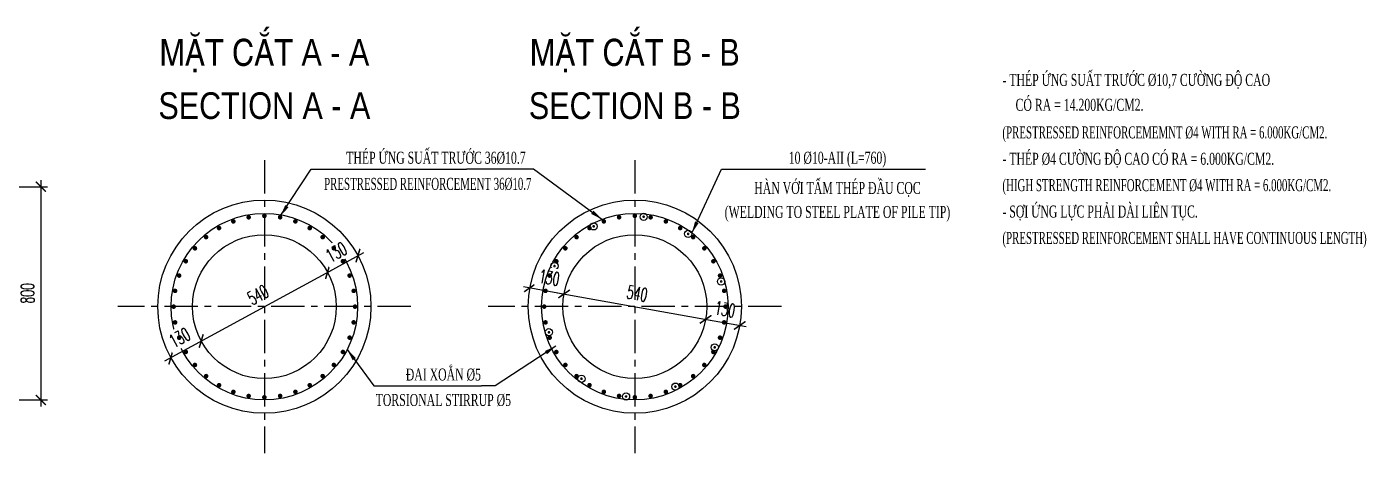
# Model space of a CAD drawing. Extents: x -687 to 808890, y -259 to 107959.
# Drawn here: x 771276 to 776303, y 101343 to 102943 of the extents above; entities that cross this region are included whole.
import ezdxf
from ezdxf.enums import TextEntityAlignment as Align

# ---------------------------------------------------------------- set-up
doc = ezdxf.new("R2010")
doc.units = 0
doc.header["$MEASUREMENT"] = 0
doc.header["$PDMODE"] = 3
doc.linetypes.add('CENTER', pattern=[2, 1.25, -0.25, 0.25, -0.25])
doc.layers.get('0').update_dxf_attribs({"color": 3, "linetype": 'CONTINUOUS'})
doc.layers.get('DEFPOINTS').update_dxf_attribs({"linetype": 'CONTINUOUS'})
for name, color, linetype in [('Hatch', 5, 'CONTINUOUS'), ('Kich thuoc', 4, 'CONTINUOUS'), ('Net vang', 2, 'CONTINUOUS'), ('Text', 3, 'CONTINUOUS'), ('Thep chu', 1, 'CONTINUOUS'), ('Thep dai', 6, 'CONTINUOUS'), ('Tim', 8, 'CENTER')]:
    doc.layers.add(name, color=color, linetype=linetype)
doc.styles.add('Kichthuoc', font='romans.shx', dxfattribs={"width": 0.6})
doc.styles.get("Standard").update_dxf_attribs({"font": 'vntimeh.shx', "width": 0.65})
doc.styles.add('Ten', font='VHARIALN.TTF')
doc.dimstyles.new('Dim 250', dxfattribs={"dimscale": 250, "dimtxt": 0.2, "dimasz": 0.15, "dimexe": 0.1, "dimexo": 0.1, "dimgap": 0.1, "dimtad": 1, "dimdec": 0, "dimlfac": -1, "dimzin": 0, "dimdsep": 46, "dimtxsty": 'Kichthuoc', "dimblk": 'ARCHTICK', "dimcen": 0.1, "dimdle": 0.1, "dimclrd": 4, "dimclre": 4, "dimclrt": 3, "dimadec": 0, "dimazin": 0, "dimtfac": 1, "dimtdec": 0, "dimtix": 1, "dimtmove": 2, "dimatfit": 3, "dimfxl": 1, "dimtfill": 1, "dimtolj": 1, "dimtzin": 0, "dimarcsym": 0})
doc.dimstyles.new('Le 250', dxfattribs={"dimscale": 250, "dimtxt": 0.22, "dimasz": 0.18, "dimexe": 0.1, "dimexo": 0.2, "dimgap": 0.1, "dimtad": 1, "dimdec": 0, "dimzin": 0, "dimdsep": 46, "dimtxsty": 'Kichthuoc', "dimblk": 'ARCHTICK', "dimcen": 0, "dimdle": 0.1, "dimclrd": 2, "dimclre": 2, "dimclrt": 256, "dimadec": 0, "dimazin": 0, "dimtfac": 1, "dimtdec": 0, "dimtix": 1, "dimtmove": 2, "dimatfit": 3, "dimfxl": 1, "dimtolj": 1, "dimtzin": 0, "dimarcsym": 0})

# ---------------------------------------------------------------- blocks, each defined once
blk = doc.blocks.new('_ArchTick')
at = {"color": 0, "linetype": 'ByBlock', "const_width": 0.15}
blk.add_lwpolyline([(-0.5, -0.5), (0.5, 0.5)], dxfattribs=at)
blk = doc.blocks.new('*D26')
at = {"layer": 'DEFPOINTS', "color": 0}
for p in [(771116, 102342.6), (771116, 101542.6), (771328.2, 101542.6)]:
    blk.add_point(p, dxfattribs=at)
at = {"layer": 'Kich thuoc', "color": 4, "lineweight": -2}
for p, q in [((771328.2, 102367.6), (771328.2, 101517.6)), ((771141, 102342.6), (771353.2, 102342.6)), ((771141, 101542.6), (771353.2, 101542.6))]:
    blk.add_line(p, q, dxfattribs=at)
at = {"layer": 'Kich thuoc', "color": 4, "lineweight": -2, "xscale": 37.5, "yscale": 37.5, "zscale": 37.5}
for p, rotation in [((771328.2, 102342.6), 90), ((771328.2, 101542.6), 270)]:
    blk.add_blockref('_ArchTick', p, dxfattribs=dict(at, rotation=rotation))
at = {"layer": 'Kich thuoc', "color": 3, "insert": (771278.2, 101942.6), "char_height": 50, "attachment_point": 5, "rotation": 90, "style": 'Kichthuoc', "bg_fill": 3, "box_fill_scale": 1.25, "bg_fill_color": 256, "bg_fill_true_color": 13158600, "bg_fill_transparency": 11732736}
blk.add_mtext('\\A1;800', dxfattribs=at)
blk = doc.blocks.new('*D34')
at = {"layer": 'Kich thuoc', "color": 4, "lineweight": -2}
blk.add_line((773799.2, 101849.2), (773976.4, 101817.4), dxfattribs=at)
at = {"layer": 'Kich thuoc', "color": 4, "lineweight": -2, "xscale": 37.5, "yscale": 37.5, "zscale": 37.5}
for p, rotation in [((773823.9, 101844.8), 169.8069667111609), ((773951.8, 101821.8), 349.8069667111608)]:
    blk.add_blockref('_ArchTick', p, dxfattribs=dict(at, rotation=rotation))
at = {"layer": 'Kich thuoc', "color": 3, "insert": (773896.7, 101882.5), "char_height": 50, "attachment_point": 5, "rotation": 349.807, "style": 'Kichthuoc', "bg_fill": 3, "box_fill_scale": 1.25, "bg_fill_color": 256, "bg_fill_true_color": 13158600, "bg_fill_transparency": 578220}
blk.add_mtext('\\A1;130', dxfattribs=at)
at = {"layer": 'DEFPOINTS', "color": 0}
for p in [(773823.9, 101844.8), (773951.8, 101821.8), (773951.8, 101821.8)]:
    blk.add_point(p, dxfattribs=at)
blk = doc.blocks.new('*D35')
at = {"layer": 'DEFPOINTS', "color": 0}
for p in [(773292.4, 101940.3), (773823.9, 101844.8), (773823.9, 101844.8)]:
    blk.add_point(p, dxfattribs=at)
at = {"layer": 'Kich thuoc', "color": 4, "lineweight": -2}
blk.add_line((773267.8, 101944.8), (773848.5, 101840.4), dxfattribs=at)
at = {"layer": 'Kich thuoc', "color": 4, "lineweight": -2, "xscale": 37.5, "yscale": 37.5, "zscale": 37.5}
for p, rotation in [((773292.4, 101940.3), 169.8069667109831), ((773823.9, 101844.8), 349.8069667109831)]:
    blk.add_blockref('_ArchTick', p, dxfattribs=dict(at, rotation=rotation))
at = {"layer": 'Kich thuoc', "color": 3, "insert": (773567, 101941.8), "char_height": 50, "attachment_point": 5, "rotation": 349.807, "style": 'Kichthuoc', "bg_fill": 3, "box_fill_scale": 1.25, "bg_fill_color": 256, "bg_fill_true_color": 13158600, "bg_fill_transparency": 11732736}
blk.add_mtext('\\A1;540', dxfattribs=at)
blk = doc.blocks.new('*D36')
at = {"layer": 'Kich thuoc', "color": 4, "lineweight": -2}
blk.add_line((773139.8, 101967.8), (773317, 101935.9), dxfattribs=at)
at = {"layer": 'Kich thuoc', "color": 4, "lineweight": -2, "xscale": 37.5, "yscale": 37.5, "zscale": 37.5}
for p, rotation in [((773164.4, 101963.4), 169.8069667108236), ((773292.4, 101940.3), 349.8069667108236)]:
    blk.add_blockref('_ArchTick', p, dxfattribs=dict(at, rotation=rotation))
at = {"layer": 'Kich thuoc', "color": 3, "insert": (773237.2, 102001.1), "char_height": 50, "attachment_point": 5, "rotation": 349.807, "style": 'Kichthuoc', "bg_fill": 3, "box_fill_scale": 1.25, "bg_fill_color": 256, "bg_fill_true_color": 13158600, "bg_fill_transparency": 6398232}
blk.add_mtext('\\A1;130', dxfattribs=at)
at = {"layer": 'DEFPOINTS', "color": 0}
for p in [(773164.4, 101963.4), (773292.4, 101940.3), (773292.4, 101940.3)]:
    blk.add_point(p, dxfattribs=at)
blk = doc.blocks.new('*D42')
at = {"layer": 'Kich thuoc', "color": 4, "lineweight": -2}
blk.add_line((771794.3, 101689.2), (771952.4, 101775.3), dxfattribs=at)
at = {"layer": 'Kich thuoc', "color": 4, "lineweight": -2, "xscale": 37.5, "yscale": 37.5, "zscale": 37.5}
for p, rotation in [((771930.4, 101763.4), 28.58698925842273), ((771816.3, 101701.2), 208.5869892584228)]:
    blk.add_blockref('_ArchTick', p, dxfattribs=dict(at, rotation=rotation))
at = {"layer": 'Kich thuoc', "color": 3, "insert": (771849.4, 101776.2), "char_height": 50, "attachment_point": 5, "rotation": 28.587, "style": 'Kichthuoc', "bg_fill": 3, "box_fill_scale": 1.25, "bg_fill_color": 256, "bg_fill_true_color": 13158600, "bg_fill_transparency": 560492}
blk.add_mtext('\\A1;130', dxfattribs=at)
at = {"layer": 'DEFPOINTS', "color": 0}
for p in [(771930.4, 101763.4), (771930.4, 101763.4), (771816.3, 101701.2)]:
    blk.add_point(p, dxfattribs=at)
blk = doc.blocks.new('*D43')
at = {"layer": 'DEFPOINTS', "color": 0}
for p in [(772404.6, 102021.8), (772404.6, 102021.8), (771930.4, 101763.4)]:
    blk.add_point(p, dxfattribs=at)
at = {"layer": 'Kich thuoc', "color": 4, "lineweight": -2}
blk.add_line((771908.5, 101751.4), (772426.5, 102033.7), dxfattribs=at)
at = {"layer": 'Kich thuoc', "color": 4, "lineweight": -2, "xscale": 37.5, "yscale": 37.5, "zscale": 37.5}
for p, rotation in [((772404.6, 102021.8), 28.58698925857876), ((771930.4, 101763.4), 208.5869892585788)]:
    blk.add_blockref('_ArchTick', p, dxfattribs=dict(at, rotation=rotation))
at = {"layer": 'Kich thuoc', "color": 3, "insert": (772143.6, 101936.5), "char_height": 50, "attachment_point": 5, "rotation": 28.587, "style": 'Kichthuoc', "bg_fill": 3, "box_fill_scale": 1.25, "bg_fill_color": 256, "bg_fill_true_color": 13158600, "bg_fill_transparency": 6398748}
blk.add_mtext('\\A1;540', dxfattribs=at)
blk = doc.blocks.new('*D44')
at = {"layer": 'Kich thuoc', "color": 4, "lineweight": -2}
blk.add_line((772382.6, 102009.8), (772540.7, 102095.9), dxfattribs=at)
at = {"layer": 'Kich thuoc', "color": 4, "lineweight": -2, "xscale": 37.5, "yscale": 37.5, "zscale": 37.5}
for p, rotation in [((772518.7, 102084), 28.58698925876108), ((772404.6, 102021.8), 208.5869892587611)]:
    blk.add_blockref('_ArchTick', p, dxfattribs=dict(at, rotation=rotation))
at = {"layer": 'Kich thuoc', "color": 3, "insert": (772437.7, 102096.8), "char_height": 50, "attachment_point": 5, "rotation": 28.587, "style": 'Kichthuoc', "bg_fill": 3, "box_fill_scale": 1.25, "bg_fill_color": 256, "bg_fill_true_color": 13158600, "bg_fill_transparency": 11732736}
blk.add_mtext('\\A1;130', dxfattribs=at)
at = {"layer": 'DEFPOINTS', "color": 0}
for p in [(772518.7, 102084), (772518.7, 102084), (772404.6, 102021.8)]:
    blk.add_point(p, dxfattribs=at)

msp = doc.modelspace()

# ---------------------------------------------------------------- linework, layer by layer
for centre, radius in [((773558.1, 101892.6), 400), ((772167.5, 101892.6), 270)]:
    msp.add_circle(centre, radius)
at = {"layer": 'Hatch'}
for centre in [(773591.2, 102229.7), (773403.5, 102193.8), (773758.3, 102165.4), (773256.4, 102044.8), (773882.2, 101987), (773235.5, 101796.4), (773858, 101739.8), (773357.8, 101622), (773525.1, 101555.4), (773710.4, 101592.4)]:
    msp.add_circle(centre, 13.5, dxfattribs=at)
at = {"layer": 'Net vang', "const_width": 5.35}
for points in [[(773589.1, 102230.6, 1), (773593.2, 102228.8, 1)], [(773401.3, 102193.3, 1), (773405.7, 102194.2, 1)], [(773757.1, 102167.4, 1), (773759.4, 102163.5, 1)], [(773254.9, 102043.1, 1), (773257.9, 102046.4, 1)], [(773882.5, 101989.3, 1), (773882, 101984.8, 1)], [(773235.3, 101794.1, 1), (773235.7, 101798.6, 1)], [(773859.5, 101741.5, 1), (773856.5, 101738.2, 1)], [(773358.9, 101620.1, 1), (773356.6, 101624, 1)], [(773712.6, 101592.9, 1), (773708.2, 101591.9, 1)], [(773527.1, 101554.5, 1), (773523, 101556.3, 1)]]:
    msp.add_lwpolyline(points, format="xyb", close=True, dxfattribs=at)
at = {"layer": 'Thep chu', "const_width": 8.56}
for points in [[(772047, 102211, 1), (772055.1, 102213.9, 1)], [(772104.2, 102227.1, 1), (772112.6, 102228.5, 1)], [(772163.2, 102233, 1), (772171.8, 102233, 1)], [(772222.4, 102228.5, 1), (772230.8, 102227.1, 1)], [(772279.9, 102213.9, 1), (772287.9, 102211, 1)], [(773437.7, 102211, 1), (773445.7, 102213.9, 1)], [(773494.8, 102227.1, 1), (773503.2, 102228.5, 1)], [(773553.8, 102233, 1), (773562.4, 102233, 1)], [(773613, 102228.5, 1), (773621.4, 102227.1, 1)], [(773670.5, 102213.9, 1), (773678.6, 102211, 1)], [(771993.6, 102185.2, 1), (772001, 102189.5, 1)], [(772334, 102189.5, 1), (772341.4, 102185.2, 1)], [(773384.2, 102185.2, 1), (773391.6, 102189.5, 1)], [(773724.6, 102189.5, 1), (773732, 102185.2, 1)], [(771904, 102108.1, 1), (771909.5, 102114.7, 1)], [(771945.4, 102150.6, 1), (771952, 102156.1, 1)], [(773294.6, 102108.1, 1), (773300.1, 102114.7, 1)], [(773336, 102150.6, 1), (773342.6, 102156.1, 1)], [(773773.6, 102156.1, 1), (773780.2, 102150.6, 1)], [(773816.1, 102114.7, 1), (773821.6, 102108.1, 1)], [(771870.6, 102059.1, 1), (771874.8, 102066.5, 1)], [(773850.8, 102066.5, 1), (773855, 102059.1, 1)], [(771846.2, 102005, 1), (771849.1, 102013, 1)], [(771831.5, 101947.5, 1), (771833, 101955.9, 1)], [(772502, 101955.9, 1), (772503.5, 101947.5, 1)], [(771827.1, 101888.3, 1), (771827.1, 101896.8, 1)], [(772507.9, 101896.8, 1), (772507.9, 101888.3, 1)], [(772503.5, 101837.7, 1), (772502, 101829.2, 1)], [(773223.6, 101829.2, 1), (773222.1, 101837.7, 1)], [(772488.8, 101780.2, 1), (772485.9, 101772.1, 1)], [(773239.7, 101772.1, 1), (773236.8, 101780.2, 1)], [(772464.4, 101726.1, 1), (772460.1, 101718.7, 1)], [(773265.5, 101718.7, 1), (773261.2, 101726.1, 1)], [(773855, 101726.1, 1), (773850.8, 101718.7, 1)], [(772431, 101677, 1), (772425.5, 101670.5, 1)], [(773300.1, 101670.5, 1), (773294.6, 101677, 1)], [(773821.6, 101677, 1), (773816.1, 101670.5, 1)], [(771952, 101629.1, 1), (771945.4, 101634.6, 1)], [(772389.6, 101634.6, 1), (772383, 101629.1, 1)], [(773342.6, 101629.1, 1), (773336, 101634.6, 1)], [(773780.2, 101634.6, 1), (773773.6, 101629.1, 1)], [(772001, 101595.6, 1), (771993.6, 101599.9, 1)], [(772055.1, 101571.2, 1), (772047, 101574.2, 1)], [(772112.6, 101556.6, 1), (772104.2, 101558.1, 1)], [(772230.8, 101558.1, 1), (772222.4, 101556.6, 1)], [(772287.9, 101574.2, 1), (772279.9, 101571.2, 1)], [(772341.4, 101599.9, 1), (772334, 101595.6, 1)], [(773391.6, 101595.6, 1), (773384.2, 101599.9, 1)], [(773445.7, 101571.2, 1), (773437.7, 101574.2, 1)], [(773503.2, 101556.6, 1), (773494.8, 101558.1, 1)], [(773621.4, 101558.1, 1), (773613, 101556.6, 1)], [(773678.6, 101574.2, 1), (773670.5, 101571.2, 1)], [(773732, 101599.9, 1), (773724.6, 101595.6, 1)], [(772171.8, 101552.2, 1), (772163.2, 101552.2, 1)], [(773562.4, 101552.2, 1), (773553.8, 101552.2, 1)]]:
    msp.add_lwpolyline(points, format="xyb", close=True, dxfattribs=at)
at = {"layer": 'Thep dai'}
msp.add_circle((772167.5, 101892.6), 350, dxfattribs=at)

# ---------------------------------------------------------------- texts
at = {"layer": 'Text', "color": 3, "style": 'Ten'}
for s, p in [('mÆt c¾t A - A', (772167.5, 102796.8)), ('mÆt c¾t B - B', (773558.1, 102796.8)), ('Section A - A', (772167.5, 102596.8)), ('Section B - B', (773558.1, 102596.8))]:
    msp.add_text(s, height=100, dxfattribs=at).set_placement(p, align=Align.CENTER)
at = {"layer": 'Text'}
for s, width, p in [('- thÐp øng suÊt tr\xadíc %%c10,7 c\xadêng ®é cao', 0.65, (774937.9, 102720.9)), ('cã rA = 14.200kg/cm2.', 0.65, (774987.3, 102627.4)), ('(prestressed reinforcememnt %%C4 with rA = 6.000kg/cm2.', 0.6, (774937.9, 102523.9)), ('- thÐp %%C4 c\xadêng ®é cao cã rA = 6.000kg/cm2.', 0.65, (774937.9, 102424.9)), ('(high strength reinforcement %%C4 with rA = 6.000kg/cm2.', 0.6, (774937.9, 102325.9)), ('- sîi øng lùc ph¶i dµi liªn tôc.', 0.65, (774937.9, 102226.9)), ('(prestressed reinforcement shall have continuous length)', 0.6, (774937.9, 102127.9))]:
    msp.add_text(s, height=45, dxfattribs=dict(at, width=width)).set_placement(p)
for s, width, p in [('thÐp øng suÊt tr\xadíc 36%%c10.7', 0.65, (772811.5, 102428.8)), ('10 %%C10-aii (l=760)', 0.65, (774318.7, 102428.8)), ('prestressed reinforcement 36%%C10.7', 0.6, (772780.8, 102330.8)), ('hµn víi tÊm thÐp ®Çu cäc', 0.65, (774318.7, 102315.4)), ('(welding to steel plate of pile tip)', 0.65, (774318.7, 102225.4)), ('®ai xo¾n %%C5', 0.65, (772839.3, 101615.4)), ('torsional stirrup %%C5', 0.65, (772839.3, 101519.8))]:
    msp.add_text(s, height=45, dxfattribs=dict(at, width=width)).set_placement(p, align=Align.CENTER)

# ---------------------------------------------------------------- dimensions: what is measured, and where the dimension line sits
at = {"layer": 'Kich thuoc'}
dim = msp.add_linear_dim(base=(771328.2, 101542.6), p1=(771116, 102342.6), p2=(771116, 101542.6), angle=90, dimstyle='Dim 250', dxfattribs=at)
dim.commit()
dim.dimension.update_dxf_attribs({"geometry": '*D26', "text_midpoint": (771278.2, 101942.6)})

# ---------------------------------------------------------------- leaders
for points in [[(772227.3, 102232), (772343.6, 102408.4), (772926, 102408.4)], [(773434.8, 102220.1), (773177.3, 102408.4), (772926, 102408.4)], [(773772, 102168.3), (773882.9, 102408.4), (774648.9, 102408.4)], [(772478.2, 101731.4), (772578.7, 101595.1), (772982.4, 101595.1)], [(773262, 101744.6), (773033.5, 101595.1), (772982.4, 101595.1)]]:
    msp.add_leader(points, dimstyle='Le 250', override={"dimtad": 0}, dxfattribs=at)

# ---------------------------------------------------------------- next in the draw order: dimensions: what is measured, and where the dimension line sits
for p1, p2, picture, middle in [((773823.9, 101844.8), (773951.8, 101821.8), '*D34', (773896.7, 101882.5)), ((771816.3, 101701.2), (771930.4, 101763.4), '*D42', (771849.4, 101776.2))]:
    dim = msp.add_aligned_dim(p1=p1, p2=p2, distance=0, dimstyle='Dim 250', dxfattribs=at)
    dim.commit()
    dim.dimension.update_dxf_attribs({"geometry": picture, "text_midpoint": middle})

# ---------------------------------------------------------------- next in the draw order: linework, layer by layer
at = {"layer": 'Thep chu', "const_width": 8.56}
for points in [[(773892.6, 101955.9, 1), (773894.1, 101947.5, 1)], [(773898.5, 101896.8, 1), (773898.5, 101888.3, 1)], [(771833, 101829.2, 1), (771831.5, 101837.7, 1)], [(773894.1, 101837.7, 1), (773892.6, 101829.2, 1)], [(771849.1, 101772.1, 1), (771846.2, 101780.2, 1)], [(773879.4, 101780.2, 1), (773876.5, 101772.1, 1)], [(771874.8, 101718.7, 1), (771870.6, 101726.1, 1)], [(771909.5, 101670.5, 1), (771904, 101677, 1)]]:
    msp.add_lwpolyline(points, format="xyb", close=True, dxfattribs=at)

# ---------------------------------------------------------------- next in the draw order: dimensions: what is measured, and where the dimension line sits
at = {"layer": 'Kich thuoc'}
for p1, p2, picture, middle in [((771930.4, 101763.4), (772404.6, 102021.8), '*D43', (772143.6, 101936.5)), ((773292.4, 101940.3), (773823.9, 101844.8), '*D35', (773567, 101941.8))]:
    dim = msp.add_aligned_dim(p1=p1, p2=p2, distance=0, dimstyle='Dim 250', dxfattribs=at)
    dim.commit()
    dim.dimension.update_dxf_attribs({"geometry": picture, "text_midpoint": middle})

# ---------------------------------------------------------------- next in the draw order: linework, layer by layer
at = {"layer": 'Thep chu', "const_width": 8.56}
msp.add_lwpolyline([(773876.5, 102013, 1), (773879.4, 102005, 1)], format="xyb", close=True, dxfattribs=at)
at = {"layer": 'Tim', "ltscale": 100}
for p, q in [((772167.5, 102442.6), (772167.5, 101342.6)), ((773558.1, 102442.6), (773558.1, 101342.6)), ((772717.5, 101892.6), (771617.5, 101892.6)), ((774108.1, 101892.6), (773008.1, 101892.6))]:
    msp.add_line(p, q, dxfattribs=at)

# ---------------------------------------------------------------- next in the draw order: dimensions: what is measured, and where the dimension line sits
at = {"layer": 'Kich thuoc'}
for p1, p2, picture, middle in [((772404.6, 102021.8), (772518.7, 102084), '*D44', (772437.7, 102096.8)), ((773164.4, 101963.4), (773292.4, 101940.3), '*D36', (773237.2, 102001.1))]:
    dim = msp.add_aligned_dim(p1=p1, p2=p2, distance=0, dimstyle='Dim 250', dxfattribs=at)
    dim.commit()
    dim.dimension.update_dxf_attribs({"geometry": picture, "text_midpoint": middle})

# ---------------------------------------------------------------- next in the draw order: linework, layer by layer
for centre, radius in [((772167.5, 101892.6), 400), ((773558.1, 101892.6), 270)]:
    msp.add_circle(centre, radius)
at = {"layer": 'Thep chu', "const_width": 8.56}
for points in [[(772383, 102156.1, 1), (772389.6, 102150.6, 1)], [(772425.5, 102114.7, 1), (772431, 102108.1, 1)], [(772460.1, 102066.5, 1), (772464.4, 102059.1, 1)], [(773261.2, 102059.1, 1), (773265.5, 102066.5, 1)], [(772485.9, 102013, 1), (772488.8, 102005, 1)], [(773236.8, 102005, 1), (773239.7, 102013, 1)], [(773222.1, 101947.5, 1), (773223.6, 101955.9, 1)], [(773217.7, 101888.3, 1), (773217.7, 101896.8, 1)]]:
    msp.add_lwpolyline(points, format="xyb", close=True, dxfattribs=at)
at = {"layer": 'Thep dai'}
msp.add_circle((773558.1, 101892.6), 350, dxfattribs=at)

doc.saveas('drawing.dxf')
